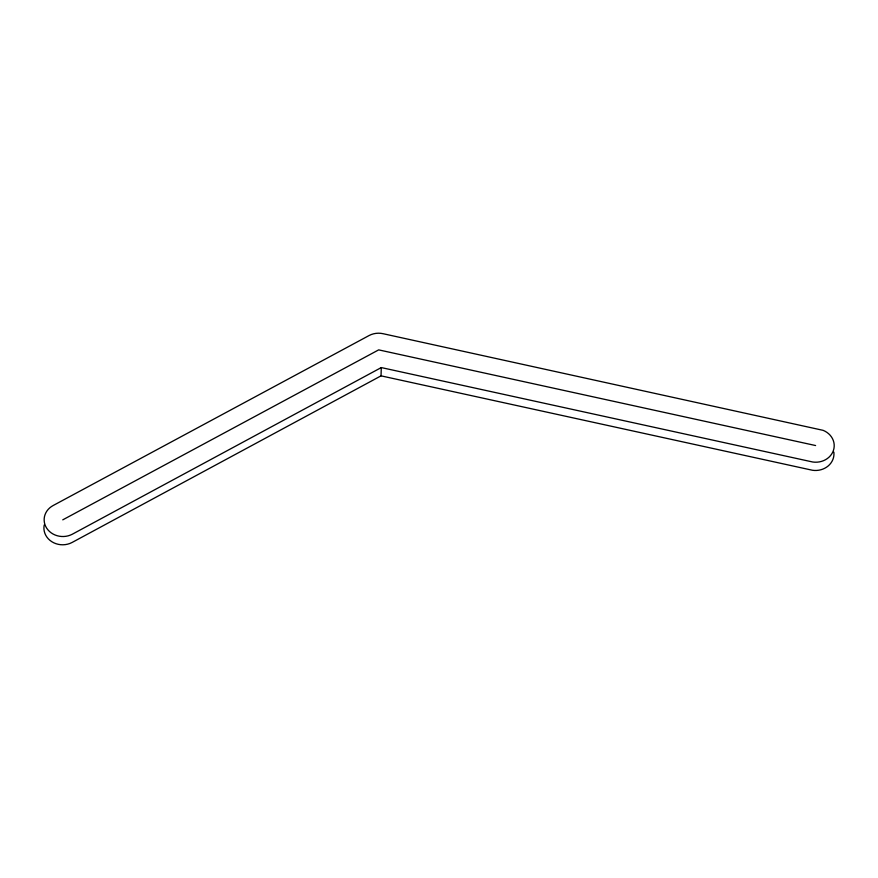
<?xml version="1.0" encoding="UTF-8"?>
<svg xmlns="http://www.w3.org/2000/svg" width="878" height="878" viewBox="0 0 878 878"><rect width="100%" height="100%" fill="white"/><g stroke="black" fill="none" stroke-linecap="round" stroke-linejoin="round"><path stroke-width="1.32" d="M44.218 524.956A18.614 16.671 1.7 0 0 51.846 541.726A18.614 16.671 1.7 0 0 71.996 542.516L381.041 375.85L381.282 367.575L812.743 462.004A18.614 16.671 1.7 0 0 833.463 450.337A18.614 16.671 1.7 0 0 823.114 430.341L383.236 333.739A18.614 16.671 1.7 0 0 369.144 335.506L53.262 505.465A18.614 16.671 1.7 0 0 46.743 528.26A18.614 16.671 1.7 0 0 72.248 534.252L381.282 367.575M62.755 519.853L378.681 349.872L815.596 445.541M381.041 375.85L812.501 470.268A18.614 16.671 1.7 0 0 833.859 452.126"/></g></svg>
